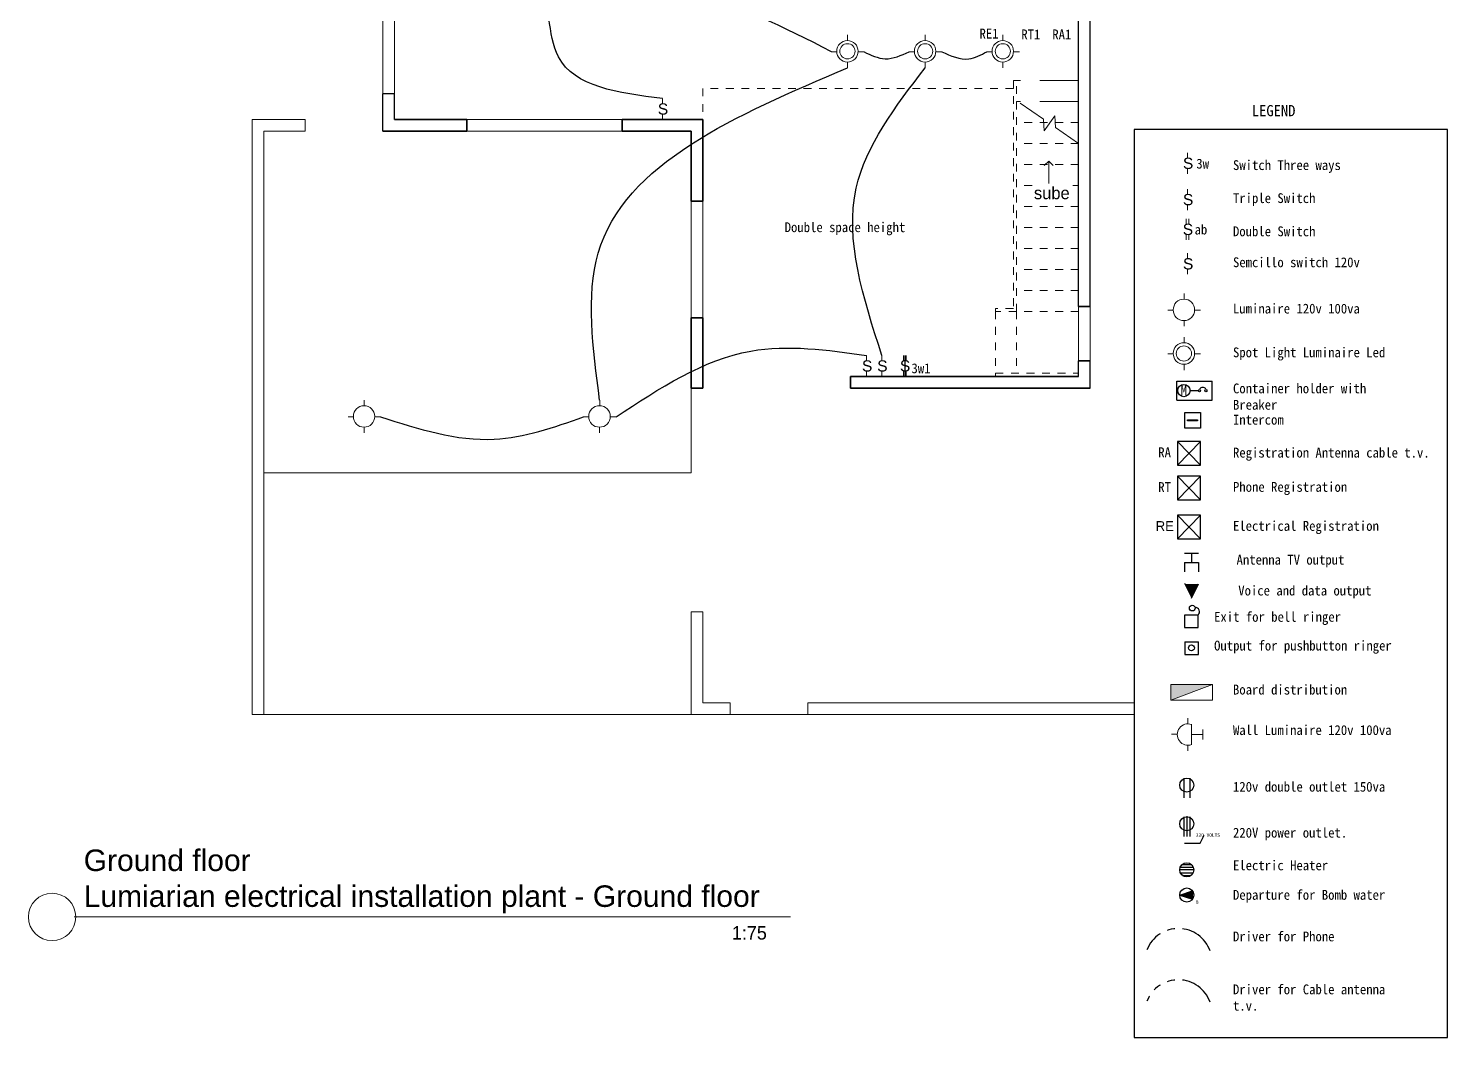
# Model space of a CAD drawing. Header units: inches. Extents: x 41 to 213, y -29 to -2.
# Drawn here: x 40.86 to 59.13, y -28.76 to -15.78 of the extents above; entities that cross this region are included whole.
import ezdxf

# ---------------------------------------------------------------- set-up
doc = ezdxf.new("R2010")
doc.units = ezdxf.units.IN
doc.header["$MEASUREMENT"] = 0
for name, pattern in [('ACAD_ISO04W100', [30, 24, -3, 0, -3]), ('ACAD_ISO05W100', [33, 24, -3, 0, -3, 0, -3]), ('DASHED', [0.75, 0.5, -0.25]), ('HIDDEN', [0.375, 0.25, -0.125]), ('Overhead', [0.003969, 0.002381, -0.001587])]:
    doc.linetypes.add(name, pattern=pattern)
for name, color, linetype in [('04', 4, 'Continuous'), ('ELECTRICAS', 3, 'DASHED'), ('ELIGHTCLG', 3, 'Continuous'), ('ESWITCH', 2, 'Continuous'), ('L-LUMINARIAS', 6, 'Continuous')]:
    doc.layers.add(name, color=color, linetype=linetype)
for name, color, linetype, lineweight in [('A-FLORHRM', 1, 'Continuous', 9), ('A-FLORSTM', 2, 'Continuous', 9), ('A-SECTMBM', 5, 'Overhead', 9), ('A-WALL', 6, 'Continuous', 35), ('DIM', 6, 'Continuous', 18), ('inne_gulv', 252, 'Continuous', 15), ('LEYENDA', 161, 'Continuous', 20), ('TARJETA', 7, 'Continuous', 0), ('textos', 7, 'Continuous', 18)]:
    doc.layers.add(name, color=color, linetype=linetype, lineweight=lineweight)
doc.styles.add('ARCHISEL', font='archisel.shx', dxfattribs={"height": 0.55})
doc.styles.add('F-1', font='arial.ttf', dxfattribs={"height": 0.3})

# ---------------------------------------------------------------- blocks, each defined once
blk = doc.blocks.new('flech')
at = {"layer": 'A-FLORSTM'}
for p in [(195.172, -0.043), (195.349, -0.043), (195.26, -0.705)]:
    blk.add_line(p, (195.26, 0.045), dxfattribs=at)
blk = doc.blocks.new('cutlin')
at = {"layer": 'A-FLORSTM'}
for p, q in [((195.206, 0.586), (194.81, 0.86)), ((195.22, 0.383), (195.206, 0.586)), ((195.401, 0.644), (195.22, 0.383)), ((195.415, 0.441), (195.401, 0.644)), ((195.81, 0.167), (195.415, 0.441))]:
    blk.add_line(p, q, dxfattribs=at)
blk = doc.blocks.new('STAIRS')
at = {"layer": 'A-FLORHRM', "linetype": 'Overhead'}
for p, q in [((-7.374, 22.899), (-7.374, 19.969)), ((-7.334, 19.929), (-7.334, 22.899)), ((-7.374, 19.969), (-7.604, 19.969)), ((-7.604, 19.929), (-7.604, 19.969)), ((-7.334, 19.929), (-7.604, 19.929)), ((-7.374, 19.929), (-7.334, 19.929)), ((-7.604, 19.134), (-6.534, 19.134)), ((-7.604, 19.134), (-7.604, 19.094)), ((-7.604, 19.094), (-6.534, 19.094))]:
    blk.add_line(p, q, dxfattribs=at)
at = {"layer": 'A-SECTMBM', "linetype": 'DASHED'}
for p, q in [((-6.534, 22.899), (-7.334, 22.899)), ((-6.534, 22.629), (-7.334, 22.629))]:
    blk.add_line(p, q, dxfattribs=at)
at = {"layer": 'A-SECTMBM'}
for p, q in [((-6.534, 22.359), (-7.334, 22.359)), ((-6.534, 22.089), (-7.334, 22.089)), ((-6.534, 21.819), (-7.334, 21.819)), ((-6.534, 21.549), (-7.334, 21.549)), ((-6.534, 21.279), (-7.334, 21.279)), ((-6.534, 21.009), (-7.334, 21.009)), ((-6.534, 20.739), (-7.334, 20.739)), ((-6.534, 20.469), (-7.334, 20.469)), ((-6.534, 20.199), (-7.334, 20.199)), ((-7.334, 19.929), (-7.604, 19.929)), ((-7.604, 19.929), (-7.604, 19.134)), ((-6.534, 19.929), (-7.334, 19.929)), ((-7.334, 19.929), (-7.334, 19.134))]:
    blk.add_line(p, q, dxfattribs=at)
at = {"layer": 'inne_gulv'}
blk.add_line((-7.374, 22.899), (-7.334, 22.899), dxfattribs=at)
at = {"layer": 'A-FLORSTM'}
for name, p, xscale, yscale, zscale in [('cutlin', (-153.649, 21.964), 0.7513142787825018, 0.7513142787825018, 0.7513142787825018), ('flech', (-133.049, 21.833), 0.6459580853920102, 0.6459580853920102, 0.6459580853920102)]:
    blk.add_blockref(name, p, dxfattribs=dict(at, xscale=xscale, yscale=yscale, zscale=zscale))
at = {"layer": 'A-FLORSTM', "insert": (-6.649, 21.532), "char_height": 0.1588, "width": 0.36671, "attachment_point": 3, "line_spacing_factor": 0.938532, "bg_fill": 3, "box_fill_scale": 1.25, "bg_fill_color": 0, "bg_fill_transparency": 0}
blk.add_mtext('sube', dxfattribs=at)
blk = doc.blocks.new('ledsopt')
at = {"layer": 'LEYENDA', "color": 2}
for p, q in [((-359.734, -89.575, 0), (-359.734, -89.649, 0)), ((-359.874, -89.79, 0), (-359.941, -89.79, 0)), ((-359.598, -89.791, 0), (-359.523, -89.791, 0)), ((-359.734, -89.923, 0), (-359.734, -89.998, 0))]:
    blk.add_line(p, q, dxfattribs=at)
for radius in [0.138, 0.098]:
    blk.add_circle((-359.736, -89.785, 0), radius, dxfattribs=at)
blk = doc.blocks.new('luminaria techo')
at = {"layer": 'LEYENDA', "color": 2}
for p, q in [((-80.776, 181.987), (-80.776, 181.938)), ((-80.87, 181.844), (-80.915, 181.844)), ((-80.777, 181.755), (-80.777, 181.706)), ((-80.686, 181.843), (-80.636, 181.843))]:
    blk.add_line(p, q, dxfattribs=at)
blk.add_circle((-80.778, 181.847), 0.092, dxfattribs=at)
blk = doc.blocks.new('int. doble')
at = {"layer": 'LEYENDA'}
for p, q in [((847.494, 665.809), (847.422, 665.809)), ((847.494, 665.775), (847.423, 665.775)), ((847.692, 665.775), (847.622, 665.775)), ((847.69, 665.809), (847.63, 665.809))]:
    blk.add_line(p, q, dxfattribs=at)
at = {"layer": 'LEYENDA', "style": 'F-1'}
blk.add_text('S', height=0.144, rotation=90, dxfattribs=at).set_placement((847.629, 665.729))
blk = doc.blocks.new('int. simple')
at = {"layer": 'LEYENDA'}
for p, q in [((-80.385, 188.306), (-80.385, 188.346)), ((-80.385, 188.166), (-80.385, 188.206))]:
    blk.add_line(p, q, dxfattribs=at)
at = {"layer": 'LEYENDA', "style": 'F-1'}
blk.add_text('S', height=0.096, dxfattribs=at).set_placement((-80.425, 188.208))
blk = doc.blocks.new('dist')
blk.add_hatch(color=256).paths.add_polyline_path([(161.974, 35.87), (161.974, 35.667), (162.511, 35.87)])
blk.add_line((162.511, 35.87, 0), (161.974, 35.667, 0))
at = {"elevation": 0}
blk.add_lwpolyline([(161.974, 35.87), (161.974, 35.667), (162.511, 35.667), (162.511, 35.87)], close=True, dxfattribs=at)
blk = doc.blocks.new('asdhteas')
at = {"layer": 'LEYENDA', "color": 2}
for p, q in [((128.834, 35.533), (128.834, 35.607)), ((128.883, 35.265), (128.883, 35.524)), ((129.027, 35.33), (129.027, 35.46)), ((128.698, 35.4), (128.622, 35.4)), ((128.883, 35.395), (129.027, 35.395)), ((128.834, 35.184), (128.834, 35.258))]:
    blk.add_line(p, q, dxfattribs=at)
blk.add_arc((128.836, 35.395), 0.138, 69.9818, 290.0182, dxfattribs=at)
blk = doc.blocks.new('iinerco')
at = {"layer": 'ELIGHTCLG'}
for p, q in [((-359.353, -99.702), (-359.531, -99.702)), ((-359.531, -99.702), (-359.531, -99.864)), ((-359.353, -99.864), (-359.353, -99.702)), ((-359.531, -99.864), (-359.353, -99.864)), ((-359.526, -100.048), (-359.526, -100.209)), ((-359.526, -100.048), (-359.526, -100.209)), ((-359.526, -100.048), (-359.349, -100.048)), ((-359.349, -100.209), (-359.349, -100.048)), ((-359.349, -100.209), (-359.349, -100.048)), ((-359.526, -100.209), (-359.349, -100.209))]:
    blk.add_line(p, q, dxfattribs=at)
for centre, radius in [((-359.429, -99.612), 0.0368), ((-359.439, -100.124), 0.0386), ((-359.439, -100.124), 0.0386)]:
    blk.add_circle(centre, radius, dxfattribs=at)
blk.add_arc((-359.396, -99.661), 0.0595, 316.3607, 87.8505, dxfattribs=at)
blk = doc.blocks.new('INT')
at = {"layer": 'ESWITCH'}
blk.add_lwpolyline([(-0.225, 0.225), (0, 0.225), (0, 0), (-0.225, 0)], close=True, dxfattribs=at)
at = {"layer": 'L-LUMINARIAS'}
blk.add_lwpolyline([(-0.187, 0.119), (-0.04, 0.119), (-0.04, 0.107), (-0.187, 0.107)], close=True, dxfattribs=at)

msp = doc.modelspace()

# ---------------------------------------------------------------- hatches: boundary and pattern name
for points in [[(55.921, -22.926), (55.739, -22.926), (55.83, -23.109)], [(55.844, -26.877), (55.679, -26.93), (55.844, -26.984)]]:
    msp.add_hatch(color=256).paths.add_polyline_path(points)

# ---------------------------------------------------------------- linework, layer by layer
for p, q in [((52.14, -19.986), (52.14, -20.256)), ((55.812, -20.44), (55.921, -20.44)), ((55.65, -21.093), (55.946, -21.398)), ((55.65, -21.398), (55.946, -21.093)), ((55.65, -21.541), (55.946, -21.846)), ((55.65, -21.846), (55.946, -21.541)), ((55.65, -22.042), (55.946, -22.347)), ((55.65, -22.347), (55.946, -22.042)), ((55.739, -22.529), (55.921, -22.529)), ((55.739, -22.65), (55.739, -22.771)), ((55.739, -22.65), (55.921, -22.65)), ((55.83, -22.529), (55.83, -22.65)), ((55.921, -22.65), (55.921, -22.771)), ((55.739, -22.916, 0), (55.83, -23.099, 0)), ((55.83, -23.109, 0), (55.921, -22.926, 0)), ((55.733, -25.424, 0), (55.733, -25.678, 0)), ((55.808, -25.424, 0), (55.808, -25.678, 0)), ((55.733, -25.923, 0), (55.733, -26.176, 0)), ((55.772, -25.914, 0), (55.772, -26.176, 0)), ((55.808, -25.923, 0), (55.808, -26.176, 0)), ((55.742, -26.26), (55.944, -26.26)), ((55.944, -26.26), (55.994, -26.161)), ((55.679, -26.603), (55.861, -26.603)), ((55.686, -26.57), (55.854, -26.57)), ((55.688, -26.644), (55.852, -26.644)), ((55.709, -26.538), (55.831, -26.538)), ((55.716, -26.679), (55.824, -26.679)), ((55.679, -26.93, 0), (55.844, -26.877, 0)), ((55.679, -26.93, 0), (55.844, -26.984, 0)), ((55.844, -26.984, 0), (55.844, -26.877, 0))]:
    msp.add_line(p, q)
at = {"elevation": 0}
msp.add_lwpolyline([(55.095, -28.764), (59.128, -28.764), (59.128, -17.079), (55.095, -17.079)], close=True, dxfattribs=at)
for points in [[(55.65, -21.398), (55.946, -21.398), (55.946, -21.093), (55.65, -21.093)], [(55.65, -21.846), (55.946, -21.846), (55.946, -21.541), (55.65, -21.541)], [(55.65, -22.347), (55.946, -22.347), (55.946, -22.042), (55.65, -22.042)]]:
    msp.add_lwpolyline(points, close=True)
for centre, radius in [((55.733, -20.439), 0.0788), ((55.934, -20.44), 0.0133), ((56.017, -20.44), 0.0133), ((55.77, -25.515, 0), 0.0911), ((55.77, -26.013, 0), 0.0911), ((55.77, -26.605, 0), 0.0911), ((55.77, -26.93, 0), 0.0911)]:
    msp.add_circle(centre, radius)
msp.add_arc((55.976, -20.457), 0.0573, 45.1904, 137.3742)
for points in [[(51.196, -16.079), (49.331, -15.368), (47.769, -15.442)], [(49.021, -16.682), (47.681, -16.144), (47.558, -15.649)], [(51.615, -16.08), (51.887, -16.17), (52.196, -16.079)], [(52.615, -16.08), (52.964, -16.172), (53.196, -16.079)], [(48.212, -20.562), (48.194, -18.671), (51.403, -16.286)], [(51.845, -19.987), (51.515, -17.834), (52.403, -16.286)], [(48.423, -20.778), (50.159, -19.93), (51.649, -19.987)], [(45.392, -20.778), (46.855, -21.065), (48.005, -20.778)]]:
    msp.add_spline(points, degree=3)
at = {"layer": '04', "color": 43, "ltscale": 0.25}
for p, q in [((55.644, -20.564), (55.644, -20.319)), ((55.644, -20.319), (56.096, -20.319)), ((56.096, -20.564), (56.096, -20.319)), ((55.644, -20.564), (56.096, -20.564))]:
    msp.add_line(p, q, dxfattribs=at)
at = {"layer": 'A-FLORHRM', "linetype": 'HIDDEN', "ltscale": 0.4}
for p, q in [((53.538, -16.553), (49.54, -16.553)), ((49.54, -16.553), (49.54, -16.95))]:
    msp.add_line(p, q, dxfattribs=at)
at = {"layer": 'A-WALL', "lineweight": 25}
for p, q in [((54.528, -19.356), (54.528, -15.403)), ((54.378, -19.356), (54.378, -15.553)), ((45.422, -17.1), (45.422, -16.623)), ((45.572, -16.623), (45.422, -16.623)), ((45.572, -16.95), (45.572, -16.623)), ((54.378, -20.256), (54.378, -20.056)), ((54.528, -20.406), (54.528, -20.056))]:
    msp.add_line(p, q, dxfattribs=at)
at = {"layer": 'A-WALL'}
for p, q in [((46.501, -16.95), (45.572, -16.95)), ((46.501, -16.95), (46.501, -17.1)), ((49.54, -16.95), (48.501, -16.95)), ((48.501, -16.95), (48.501, -17.1)), ((49.54, -16.95), (49.54, -18.003)), ((45.422, -17.1), (46.501, -17.1)), ((48.501, -17.1), (49.39, -17.1)), ((49.39, -17.1), (49.39, -18.003)), ((49.39, -18.003), (49.54, -18.003)), ((54.528, -19.356), (54.378, -19.356)), ((49.39, -19.503), (49.39, -20.406)), ((49.39, -19.503), (49.54, -19.503)), ((49.54, -20.406), (49.54, -19.503)), ((54.528, -20.056), (54.378, -20.056)), ((54.378, -20.256), (51.44, -20.256)), ((51.44, -20.406), (51.44, -20.256)), ((49.54, -20.406), (49.39, -20.406)), ((54.528, -20.406), (51.44, -20.406))]:
    msp.add_line(p, q, dxfattribs=at)
at = {"layer": 'DIM', "color": 9, "lineweight": 13}
msp.add_line((41.447, -27.211), (50.67, -27.211), dxfattribs=at)
msp.add_circle((41.163, -27.211), 0.305, dxfattribs=at)
at = {"layer": 'ELECTRICAS', "color": 0, "linetype": 'ACAD_ISO04W100', "ltscale": 0.02}
msp.add_arc((55.661, -27.794, 0), 0.434, 19.4762, 158.3419, dxfattribs=at)
at = {"layer": 'ELECTRICAS', "color": 0, "linetype": 'ACAD_ISO05W100', "ltscale": 0.02}
msp.add_arc((55.661, -28.454, 0), 0.434, 19.4762, 158.3419, dxfattribs=at)
at = {"layer": 'inne_gulv'}
for p, q in [((45.422, -16.623), (45.422, -14.623)), ((45.572, -14.623), (45.572, -16.623)), ((43.74, -24.608), (43.74, -16.95)), ((43.74, -16.95), (44.422, -16.95)), ((44.422, -17.1), (44.422, -16.95)), ((46.501, -16.95), (48.501, -16.95)), ((43.89, -17.1), (43.89, -24.608)), ((43.89, -17.1), (44.422, -17.1)), ((46.501, -17.1), (48.501, -17.1)), ((49.39, -18.003), (49.39, -19.503)), ((49.54, -18.003), (49.54, -19.503)), ((54.378, -19.356), (54.378, -20.056)), ((54.528, -19.356), (54.528, -20.056)), ((49.39, -20.406), (49.39, -21.496)), ((49.39, -21.496), (43.892, -21.496)), ((49.54, -23.286), (49.39, -23.286)), ((49.39, -24.458), (49.39, -23.286)), ((49.54, -23.286), (49.54, -24.458)), ((49.39, -24.458), (49.39, -24.608)), ((49.54, -24.458), (49.89, -24.458)), ((49.89, -24.458), (49.89, -24.608)), ((50.89, -24.458), (55.095, -24.458)), ((50.89, -24.458), (50.89, -24.608)), ((43.89, -24.608), (43.74, -24.608)), ((43.89, -24.608), (49.39, -24.608)), ((49.39, -24.608), (49.89, -24.608)), ((49.89, -24.608), (50.89, -24.608)), ((50.89, -24.608), (55.095, -24.608))]:
    msp.add_line(p, q, dxfattribs=at)

# ---------------------------------------------------------------- block references
at = {"xscale": 1.5, "yscale": 1.5, "zscale": 1.5}
for p in [(169.598, -299.2), (176.358, -299.899, 0), (176.358, -300.366, 0), (176.358, -301.192, 0), (172.226, -302.506), (172.422, -302.506)]:
    msp.add_blockref('int. simple', p, dxfattribs=at)
at = {"rotation": 270}
for p in [(-610.011, 829.192, 0), (-613.652, 827.436)]:
    msp.add_blockref('int. doble', p, dxfattribs=at)
msp.add_blockref('iinerco', (415.27, 76.375))
at = {"layer": 'inne_gulv'}
for name, p in [('ledsopt', (411.138, 73.711, 0)), ('ledsopt', (412.138, 73.711, 0)), ('ledsopt', (413.138, 73.711, 0)), ('ledsopt', (415.469, 69.823, 0)), ('dist', (-106.41, -60.09, 0)), ('asdhteas', (-73.05, -60.26, 0))]:
    msp.add_blockref(name, p, dxfattribs=at)
at = {"layer": 'L-LUMINARIAS', "xscale": 0.8910597757501932, "yscale": 0.8910597757501932, "zscale": 0.8910597757501932}
msp.add_blockref('INT', (55.946, -20.923), dxfattribs=at)
at = {"layer": 'LEYENDA', "xscale": 1.5, "yscale": 1.5, "zscale": 1.5}
for p in [(176.9, -292.171), (166.346, -293.543), (169.377, -293.543)]:
    msp.add_blockref('luminaria techo', p, dxfattribs=at)

# ---------------------------------------------------------------- texts
at = {"lineweight": 9, "insert": (41.57, -26.344), "char_height": 0.27677, "width": 9.28679, "attachment_point": 1}
msp.add_mtext('{\\fArial|b0|i0|c0|p34;Ground floor\\PLumiarian electrical installation plant - Ground floor}', dxfattribs=at)
at = {"layer": 'TARJETA', "color": 3, "style": 'ARCHISEL'}
msp.add_text('1:75', height=0.173, rotation=0.024, dxfattribs=at).set_placement((49.914, -27.502))
at = {"layer": 'textos', "color": 6}
msp.add_text('RE', height=0.1264, dxfattribs=at).set_placement((55.37, -22.245))
at = {"layer": 'textos', "attachment_point": 1}
for s, insert, char_height, width in [('{\\fBatangChe|b0|i0|c0|p49;\\C6;RE1}', (53.102, -15.783), 0.1264, 2.07666), ('{\\fBatangChe|b0|i0|c0|p49;\\C6;RT1}', (53.64, -15.793), 0.1264, 2.07666), ('{\\fBatangChe|b0|i0|c0|p49;\\C6;RA1}', (54.039, -15.793), 0.1264, 2.07666), ('{\\fBatangChe|b0|i0|c0|p49;\\C6;LEGEND}', (56.608, -16.765, 0), 0.14469, 2.41476), ('{\\fBatangChe|b0|i0|c0|p49;\\C6;3w}', (55.893, -17.456, 0), 0.1264, 2.07666), ('{\\fBatangChe|b0|i0|c0|p49;\\C6;Switch Three ways}', (56.365, -17.475, 0), 0.1264, 2.10957), ('{\\fBatangChe|b0|i0|c0|p49;\\C6;Triple Switch}', (56.365, -17.9, 0), 0.1264, 2.10957), ('{\\fBatangChe|b0|i0|c0|p49;\\C6;Double space height}', (50.594, -18.274), 0.1264, 2.07666), ('{\\fBatangChe|b0|i0|c0|p49;\\C6;ab}', (55.871, -18.304, 0), 0.1264, 2.07666), ('{\\fBatangChe|b0|i0|c0|p49;\\C6;Double Switch}', (56.365, -18.327, 0), 0.1264, 2.10957), ('{\\fBatangChe|b0|i0|c0|p49;\\C6;Semcillo switch 120v}', (56.365, -18.725, 0), 0.1264, 2.10957), ('{\\fBatangChe|b0|i0|c0|p49;\\C6;Luminaire 120v 100va}', (56.365, -19.321, 0), 0.1264, 2.07666), ('{\\fBatangChe|b0|i0|c0|p49;\\C6;Spot Light Luminaire Led }', (56.365, -19.884, 0), 0.1264, 2.07666), ('{\\fBatangChe|b0|i0|c0|p49;\\C6;3w1}', (52.226, -20.089, 0), 0.1264, 2.07666), ('{\\fBatangChe|b0|i0|c0|p49;\\C6;M}', (55.691, -20.372), 0.1264, 2.07666), ('{\\fBatangChe|b0|i0|c0|p49;\\C6;Container holder with Breaker }', (56.365, -20.348, 0), 0.1264, 2.23063), ('{\\fBatangChe|b0|i0|c0|p49;\\C6;Intercom}', (56.365, -20.751, 0), 0.1264, 2.07666), ('{\\fBatangChe|b0|i0|c0|p49;\\C6;RA}', (55.403, -21.17), 0.1264, 2.07666), ('{\\fBatangChe|b0|i0|c0|p49;\\C6;Registration Antenna cable t.v.}', (56.365, -21.174, 0), 0.1264, 2.55867), ('{\\fBatangChe|b0|i0|c0|p49;\\C6;RT}', (55.403, -21.617), 0.1264, 2.07666), ('{\\fBatangChe|b0|i0|c0|p49;\\C6;Phone Registration}', (56.365, -21.615, 0), 0.1264, 2.56389), ('{\\fBatangChe|b0|i0|c0|p49;\\C6;Electrical Registration}', (56.365, -22.117, 0), 0.1264, 2.56389), ('{\\fBatangChe|b0|i0|c0|p49;\\C6;Antenna TV output}', (56.411, -22.552), 0.1264, 2.07666), ('{\\fBatangChe|b0|i0|c0|p49;\\C6;Voice and data output}', (56.433, -22.949, 0), 0.1264, 2.07666), ('{\\fBatangChe|b0|i0|c0|p49;\\C6;Exit for bell ringer}', (56.122, -23.287, 0), 0.1264, 2.5467), ('{\\fBatangChe|b0|i0|c0|p49;\\C6;Output for pushbutton ringer}', (56.122, -23.657, 0), 0.1264, 2.5467), ('{\\fBatangChe|b0|i0|c0|p49;\\C6;Board distribution}', (56.365, -24.223, 0), 0.1264, 2.07666), ('{\\fBatangChe|b0|i0|c0|p49;\\C6;Wall Luminaire 120v 100va}', (56.365, -24.744, 0), 0.1264, 2.07666), ('{\\fBatangChe|b0|i0|c0|p49;\\C6;120v double outlet 150va}', (56.365, -25.473, 0), 0.1264, 2.67759), ('{\\fBatangChe|b0|i0|c0|p49;\\C6;220V power outlet.}', (56.365, -26.064, 0), 0.1264, 2.67759), ('{\\fBatangChe|b0|i0|c0|p49;\\C6;220 VOLTS}', (55.888, -26.136, 0), 0.04386, 0.92909), ('{\\fBatangChe|b0|i0|c0|p49;\\C6;Electric Heater}', (56.365, -26.484, 0), 0.1264, 2.67759), ('{\\fBatangChe|b0|i0|c0|p49;\\C6;Departure for Bomb water}', (56.365, -26.864, 0), 0.1264, 2.67759), ('{\\fBatangChe|b0|i0|c0|p49;\\C6;B}', (55.888, -26.998, 0), 0.04386, 0.92909), ('{\\fBatangChe|b0|i0|c0|p49;\\C6;Driver for Phone}', (56.365, -27.399, 0), 0.1264, 2.07666), ('{\\fBatangChe|b0|i0|c0|p49;\\C6;Driver for Cable antenna t.v.}', (56.365, -28.08, 0), 0.1264, 2.07666)]:
    msp.add_mtext(s, dxfattribs=dict(at, insert=insert, char_height=char_height, width=width))

# ---------------------------------------------------------------- next in the draw order: block references
at = {"layer": 'inne_gulv'}
msp.add_blockref('STAIRS', (60.912, -39.35), dxfattribs=at)

doc.saveas('drawing.dxf')
